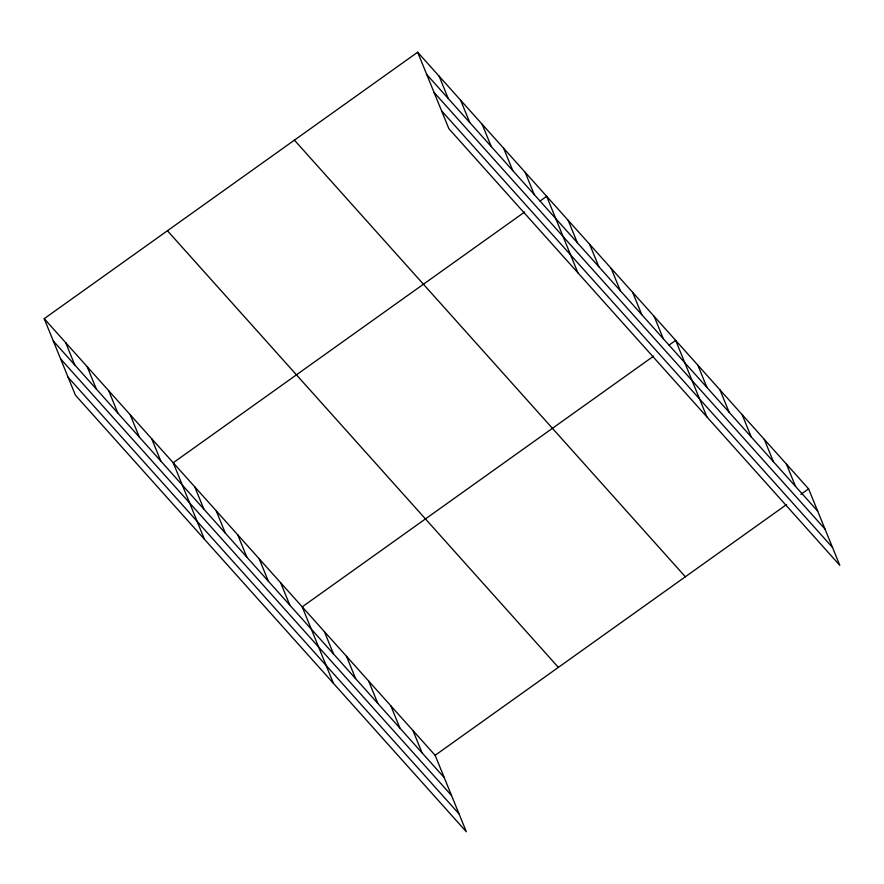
<?xml version="1.0" encoding="UTF-8"?>
<svg xmlns="http://www.w3.org/2000/svg" width="884" height="884" viewBox="0 0 884 884"><rect width="100%" height="100%" fill="white"/><g stroke="black" fill="none" stroke-linecap="round" stroke-linejoin="round"><path stroke-width="1.33" d="M44.2 318.671L435.138 755.301L466.343 831.778L75.405 395.148L44.2 318.671L417.657 52.222L808.595 488.852L839.8 565.329L448.862 128.699L417.657 52.222M524.654 212.005L173.209 462.763L204.414 539.24M540.058 201.022L546.666 196.303L577.871 272.78M653.663 356.097L302.217 606.855L333.423 683.321M669.066 345.103L675.674 340.395L706.88 416.872M435.138 755.301L786.583 504.554M800.893 494.344L808.595 488.852M426.762 74.532L817.7 511.162M434.055 92.411L824.993 529.041M441.569 110.82L832.507 547.45M294.416 140.147L685.354 576.777M167.441 230.746L558.379 667.376M53.305 340.992L444.243 777.622M60.598 358.86L451.536 795.489M68.112 377.28L459.05 813.91M786.44 464.111L795.545 486.421M764.284 439.37L773.389 461.68M742.129 414.629L751.234 436.939M719.985 389.877L729.09 412.198M697.83 365.136L706.935 387.457M654.171 316.384L663.276 338.694M632.668 292.372L641.773 314.682M611.164 268.349L620.281 290.67M589.672 244.338L598.777 266.648M568.169 220.326L577.274 242.636M525.162 172.292L534.268 194.613M503.659 148.28L512.764 170.59M482.156 124.268L491.272 146.578M460.663 100.246L469.769 122.567M439.16 76.234L448.265 98.555M412.983 730.56L422.088 752.881M390.827 705.819L399.933 728.14M368.672 681.078L377.788 703.388M346.528 656.337L355.633 678.647M324.373 631.596L333.478 653.906M280.714 582.832L289.819 605.153M259.211 558.821L268.316 581.142M237.719 534.809L246.824 557.119M216.215 510.797L225.321 533.107M194.712 486.775L203.817 509.096M151.705 438.751L160.811 461.061M130.202 414.729L139.307 437.05M108.71 390.717L117.815 413.038M87.207 366.705L96.312 389.015M65.703 342.694L74.808 365.004"/></g></svg>
